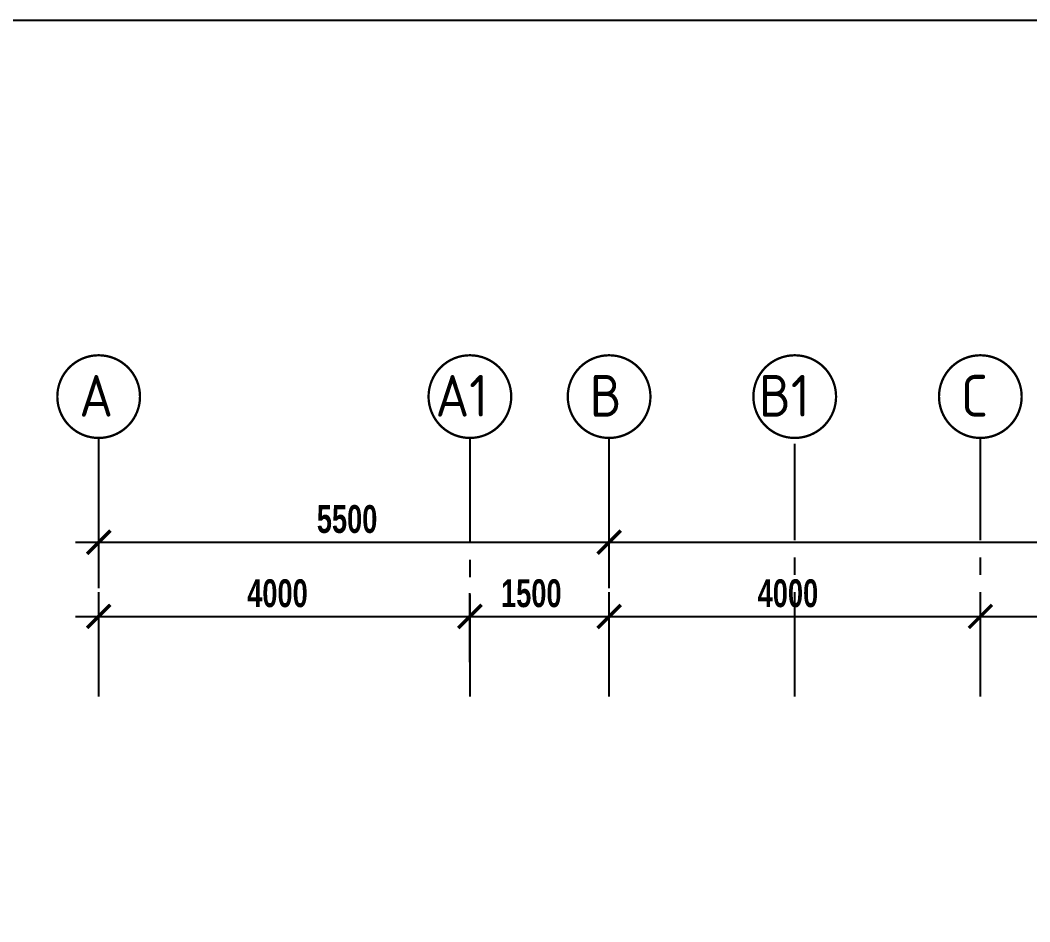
# Model space of a CAD drawing. Header units: inches. Extents: x 16928 to 514628, y -1471 to 241387.
# Drawn here: x 163109 to 173987, y 55389 to 65110 of the extents above; entities that cross this region are included whole.
import ezdxf

# ---------------------------------------------------------------- set-up
doc = ezdxf.new("R2010")
doc.units = ezdxf.units.IN
doc.header["$MEASUREMENT"] = 0
doc.linetypes.add('CENTER2', pattern=[1.125, 0.75, -0.125, 0.125, -0.125])
for name, color, linetype in [('DIM', 4, 'Continuous'), ('GRID', 8, 'CENTER2'), ('GRID-TEXT', 8, 'Continuous'), ('t.block', 4, 'Continuous')]:
    doc.layers.add(name, color=color, linetype=linetype)
doc.styles.add('STYLE1', font='ISOCP.SHX')
doc.styles.add('style2', font='sanssb__.ttf', dxfattribs={"height": 1200})

msp = doc.modelspace()

# ---------------------------------------------------------------- linework, layer by layer
at = {"linetype": 'ByBlock', "const_width": 37.5}
for points in [[(164080, 59607), (163830, 59357)], [(169580, 59607), (169330, 59357)], [(169330, 59357), (169580, 59607)], [(164080, 58807), (163830, 58557)], [(167830, 58557), (168080, 58807)], [(168080, 58807), (167830, 58557)], [(169330, 58557), (169580, 58807)], [(169580, 58807), (169330, 58557)], [(173580, 58807), (173330, 58557)], [(173330, 58557), (173580, 58807)]]:
    msp.add_lwpolyline(points, dxfattribs=at)
at = {"layer": 'DIM'}
for p, q in [((163955, 58987), (163955, 59732)), ((169455, 58987), (169455, 59732)), ((169455, 58987), (169455, 59732)), ((163705, 59482), (169705, 59482)), ((169205, 59482), (185705, 59482)), ((163955, 58187), (163955, 58932)), ((167955, 58187), (167955, 58932)), ((167955, 58187), (167955, 58932)), ((169455, 58187), (169455, 58932)), ((169455, 58187), (169455, 58932)), ((173455, 58187), (173455, 58932)), ((173455, 58187), (173455, 58932)), ((163705, 58682), (168205, 58682)), ((167705, 58682), (169705, 58682)), ((169205, 58682), (173705, 58682)), ((173205, 58682), (177705, 58682))]:
    msp.add_line(p, q, dxfattribs=at)
at = {"layer": 'GRID', "ltscale": 1500}
for p, q in [((163955, 57817), (163955, 60606)), ((167955, 60606), (167955, 57817)), ((169455, 57817), (169455, 60606)), ((173455, 57817), (173455, 60606)), ((171455, 57817), (171455, 60544))]:
    msp.add_line(p, q, dxfattribs=at)
at = {"layer": 'GRID-TEXT', "const_width": 24.7}
for points in [[(164400, 61052, 1), (163509, 61052, 0.414214), (163955, 60606, 0.414214), (164400, 61052, 1)], [(168400, 61052, 1), (167509, 61052, 0.414214), (167955, 60606, 0.414214), (168400, 61052, 1)], [(169900, 61052, 1), (169009, 61052, 0.414214), (169455, 60606, 0.414214), (169900, 61052, 1)], [(171900, 61052, 1), (171009, 61052, 0.414214), (171455, 60606, 0.414214), (171900, 61052, 1)], [(173900, 61052, 1), (173009, 61052, 0.414214), (173455, 60606, 0.414214), (173900, 61052, 1)]]:
    msp.add_lwpolyline(points, format="xyb", dxfattribs=at)
at = {"layer": 't.block', "color": 7, "ltscale": 0.5}
msp.add_lwpolyline([(241448, 247), (146593, 247), (146593, 65110), (241448, 65110)], close=True, dxfattribs=at)

# ---------------------------------------------------------------- texts
at = {"layer": 'DIM', "style": 'style2', "width": 0.7}
for s, p in [('5500', (166305, 59582)), ('4000', (165555, 58782)), ('1500', (168290, 58782)), ('4000', (171055, 58782))]:
    msp.add_text(s, height=300, dxfattribs=at).set_placement(p)
at = {"layer": 'GRID-TEXT', "style": 'STYLE1'}
for s, p in [('A', (163746, 60836)), ('A1', (167584, 60836)), ('B', (169246, 60836)), ('B1', (171069, 60836)), ('C', (173246, 60836))]:
    msp.add_text(s, height=450, dxfattribs=at).set_placement(p)

doc.saveas('drawing.dxf')
